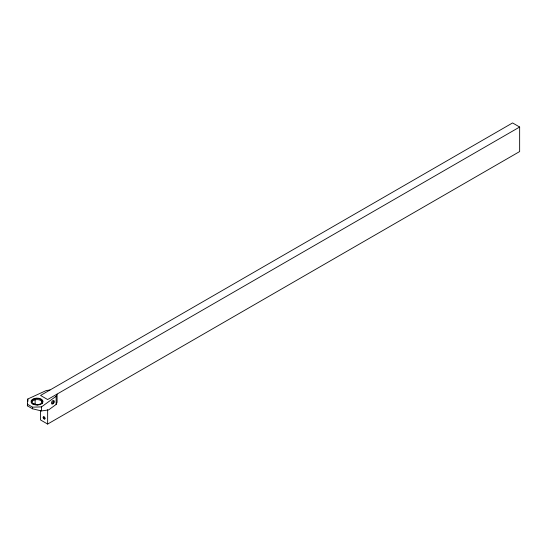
<?xml version="1.0" encoding="UTF-8"?>
<svg xmlns="http://www.w3.org/2000/svg" width="547" height="547" viewBox="0 0 547 547"><rect width="100%" height="100%" fill="white"/><g stroke="black" fill="none" stroke-linecap="round" stroke-linejoin="round"><path stroke-width="0.82" d="M56.143 404.438L56.143 396.267L57.086 394.086L57.086 402.264L56.143 404.438L48.615 409.908L41.51 410.947L32.54 408.8L27.35 405.806L27.822 398.989L46.228 390.544L50.009 389.997M27.35 405.806L27.617 404.254M27.35 404.165L32.54 407.166L41.51 406.893L56.143 396.267M519.65 127.027L47.644 399.536L40.567 395.447L512.573 122.938L519.65 127.027L519.65 151.553L47.644 424.062L40.567 419.973L40.567 410.674M32.909 404.233L35.131 404.089L37.784 404.999M47.644 409.682L47.644 424.062M42.201 401.389L42.201 403.098M41.51 406.893L41.51 410.947M35.131 399.372L35.131 404.089M32.54 407.166L32.54 408.8M27.822 398.989L27.822 401.423M31.712 402.989A5.34 3.084 0 0 1 37.299 399.59A5.34 3.084 0 0 1 42.256 403.303M43.179 417.6A1.333 0.773 60 0 0 44.724 419.111A1.333 0.773 60 0 0 44.416 417.081A1.333 0.773 60 0 0 43.179 417.6M34.023 404.582A6.01 3.467 0 0 0 43.035 401.58A6.01 3.467 0 0 0 34.023 398.578A6.01 3.467 0 0 0 34.023 404.582M34.358 404.247A5.34 3.084 0 0 0 42.365 401.58A5.34 3.084 0 0 0 34.358 398.907A5.34 3.084 0 0 0 34.358 404.247M43.411 417.682A0.998 0.581 60 0 0 44.567 418.817A0.998 0.581 60 0 0 44.334 417.293A0.998 0.581 60 0 0 43.411 417.682M53.203 403.631A2.003 1.156 -60 0 0 53.838 400.527A2.003 1.156 -60 0 0 51.473 402.626A2.003 1.156 -60 0 0 53.203 403.631M53.408 403.118A1.005 0.513 -65.3 0 0 53.633 401.566A1.005 0.513 -65.3 0 0 52.608 402.749A1.005 0.513 -65.3 0 0 53.408 403.118"/></g></svg>
